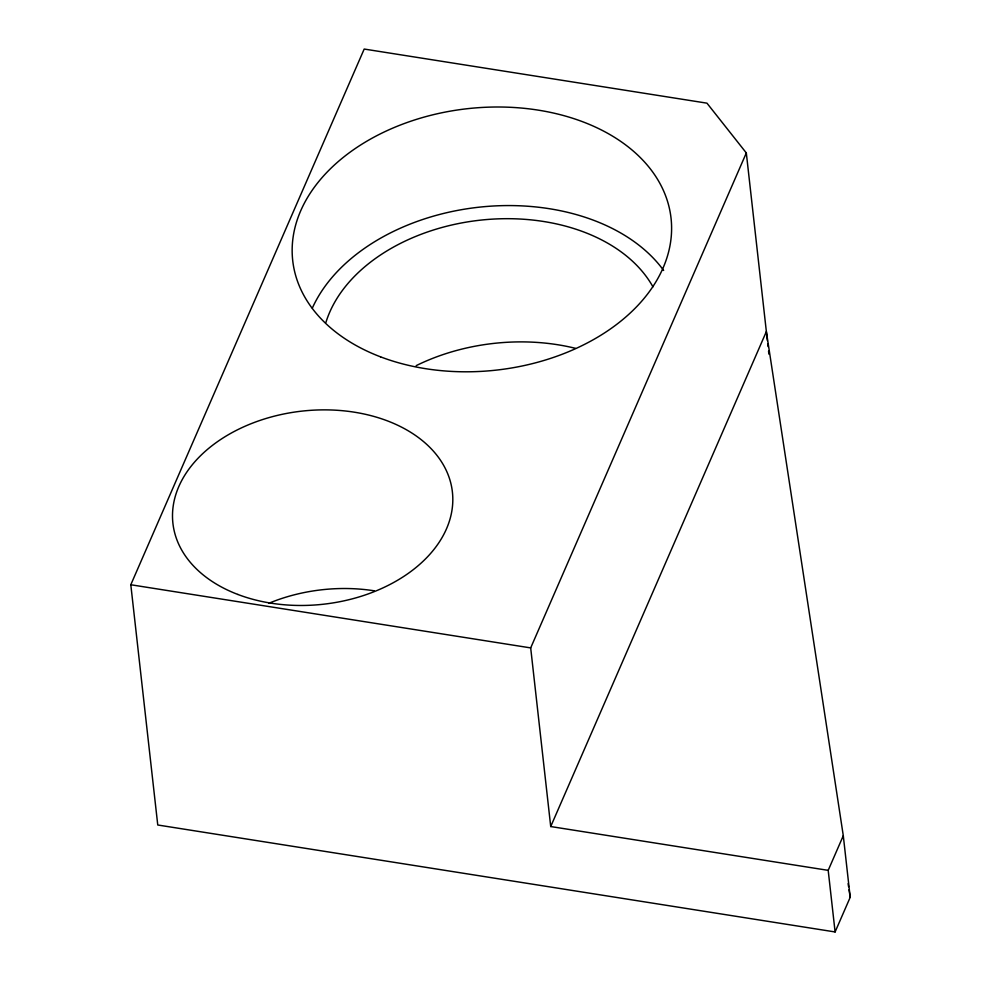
<?xml version="1.0" encoding="UTF-8"?>
<svg xmlns="http://www.w3.org/2000/svg" width="981" height="981" viewBox="0 0 981 981"><rect width="100%" height="100%" fill="white"/><g stroke="black" fill="none" stroke-linecap="round" stroke-linejoin="round"><path stroke-width="1.47" d="M835.101 931.95L828.197 870.355L550.721 826.542L766.357 331.59L843.292 835.702L850.196 897.308L835.101 931.95L157.757 824.996L130.804 584.75L364.196 49.05L706.958 103.164L746.32 152.95L767.375 340.603M550.721 826.542L530.684 647.901L746.32 152.95M828.197 870.355L843.292 835.702M130.804 584.75L530.684 647.901M848.111 883.685L848.577 886.701M849.043 889.73L850.196 897.308M767.706 343.608L768.049 346.612M768.552 351.124L768.896 354.129M268.831 603.278A140.614 97.144 -6.4 0 1 374.313 590.82M312.338 308.071A190.339 131.503 -6.4 0 1 479.648 207.126A190.339 131.503 -6.4 0 1 663.647 270.449M416.177 365.643A171.479 118.468 -6.4 0 1 575.43 348.316M325.925 322.406A171.479 118.468 -6.4 0 1 480.555 220.136A171.479 118.468 -6.4 0 1 652.941 286.832M237.843 594.449A140.614 97.144 -6.4 0 0 452.707 503.363A140.614 97.144 -6.4 0 0 247.445 425.202A140.614 97.144 -6.4 0 0 237.843 594.449M380.591 356.863A190.339 131.503 -6.4 0 0 671.458 233.576A190.339 131.503 -6.4 0 0 393.602 127.763A190.339 131.503 -6.4 0 0 380.591 356.863"/></g></svg>
